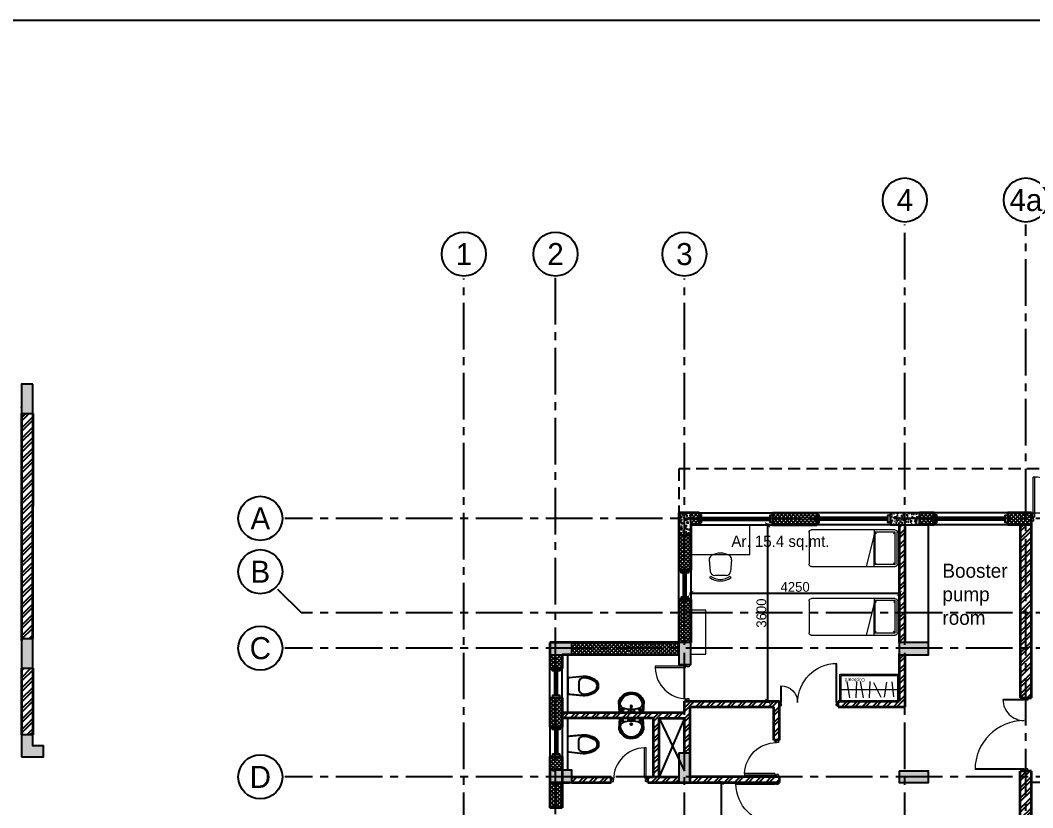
# Model space of a CAD drawing. Header units: millimetres. Extents: x -276609 to 1081398, y -453808 to 472098.
# Drawn here: x 97562 to 118227, y 243140 to 259224 of the extents above; entities that cross this region are included whole.
import ezdxf
from ezdxf.enums import TextEntityAlignment as Align

# ---------------------------------------------------------------- set-up
doc = ezdxf.new("R2010")
doc.units = ezdxf.units.MM
doc.header["$MEASUREMENT"] = 0
doc.linetypes.add('CENTER2', pattern=[28.575, 19.05, -3.175, 3.175, -3.175])
doc.linetypes.add('DASHED2', pattern=[0.375, 0.25, -0.125])
doc.layers.add('A-Anno-Grid Lines', color=7, linetype='Continuous', true_color=0xbbc3bd)
for name, color, linetype, lineweight in [('A-Detail Lines', 241, 'Continuous', 25), ('A-DETL-LLIN', 3, 'Continuous', 9), ('A-Door', 4, 'Continuous', 9), ('A-Wall Sec', 1, 'Continuous', 20), ('S-Concrete', 40, 'Continuous', 25)]:
    doc.layers.add(name, color=color, linetype=linetype, lineweight=lineweight)
for name, color, linetype in [('A-Elevation', 4, 'Continuous'), ('A-Sanitory', 181, 'Continuous'), ('A-Wall Patt', 8, 'Continuous'), ('A-Window', 4, 'Continuous'), ('Anno_Frames', 7, 'Continuous'), ('Anno_Labels', 7, 'Continuous'), ('AREA', 7, 'Continuous'), ('Dimension', 7, 'Continuous'), ('S-Conc Patt', 9, 'Continuous')]:
    doc.layers.add(name, color=color, linetype=linetype)
doc.layers.add('I-Furniture', color=7, linetype='Continuous', lineweight=20, true_color=0xb35900)
doc.layers.add('text2', color=7, linetype='Continuous', lineweight=9, true_color=0xadadad)
doc.styles.get("Standard").update_dxf_attribs({"font": ''})
doc.styles.get('Standard').set_extended_font_data('Gill Sans MT')
doc.dimstyles.new('IIITD_WD_M @ 100', dxfattribs={"dimscale": 100, "dimtxt": 1, "dimasz": 1, "dimexe": 0.5, "dimexo": 0.25, "dimgap": 0.3, "dimtad": 1, "dimdec": 0, "dimrnd": 1, "dimzin": 0, "dimdsep": 46, "dimtxsty": 'Standard', "dimblk": 'ARCHTICK', "dimcen": 0.2, "dimdle": 0.3, "dimclrd": 256, "dimclre": 256, "dimclrt": 256, "dimadec": 0, "dimazin": 0, "dimtfac": 1, "dimtdec": 0, "dimtofl": 0, "dimtmove": 0, "dimatfit": 0, "dimfxl": 0.5, "dimfxlon": 1, "dimtolj": 1, "dimtzin": 0, "dimlwd": -1, "dimlwe": -1, "dimarcsym": 0})
pattern_1 = [(45, (-365189.19, 77736.39), (-106.066017, 106.066017), []), (45, (-365118.48, 77736.39), (-106.066017, 106.066017), [])]
pattern_2 = [(50, (-1171887.5, 1291771.16), (143.4520365, -12.550427), [15, -165]), (355, (-1171887.5, 1291771.16), (-27.750267, 150.438427), [12, -132]), (100.4514, (-1171875.54, 1291770.12), (115.701876, 137.887908), [12.748038, -140.228422]), (46.1842, (-1171887.5, 1291811.16), (213.44821, -33.103803), [22.5, -247.5]), (96.6356, (-1171869.7, 1291808.4), (186.93254, 194.823574), [19.122058, -210.3426]), (351.1842, (-1171887.5, 1291811.16), (186.93239, 194.82372), [18, -198]), (21, (-1171867.5, 1291801.16), (119.3814104, -80.523778), [15, -165]), (326, (-1171867.5, 1291801.16), (48.663066, 145.030009), [12, -132]), (71.4514, (-1171857.55, 1291794.45), (168.044526, 64.506099), [12.748038, -140.228422]), (37.5, (-1171887.5, 1291771.163), (2.431971, 66.5787708), [0, -130.4, 0, -134, 0, -132.5]), (7.5, (-1171887.5, 1291771.16), (52.6139075, 78.8823424), [0, -76.4, 0, -127.4, 0, -50.5]), (327.5, (-1171932.1, 1291771.16), (106.7644872, -4.5109743), [0, -50, 0, -156, 0, -207]), (317.5, (-1171952.1, 1291771.16), (116.637234, 20.0209965), [0, -65, 0, -103.6, 0, -147])]

# ---------------------------------------------------------------- blocks, each defined once
blk = doc.blocks.new('wc-wh')
at = {"color": 0, "linetype": 'ByBlock'}
for points in [[(315, 195), (22, 165, 0.384412), (0, 140), (0, -140, 0.383904), (22, -165, 0.001434), (314, -195, 0.140641), (560, -125, 0.259738), (630, 0, 0.259738), (560, 125, 0.139471)], [(225, 65), (225, -65, 0.422961), (328, -165, 0.13189), (544, -100, 0.259738), (600, 0, 0.259738), (544, 100, 0.13189), (328, 165, 0.422961)]]:
    blk.add_lwpolyline(points, format="xyb", close=True, dxfattribs=at)
blk.add_arc((316, -170), 25, 264.2811, 270.16, dxfattribs=at)
blk = doc.blocks.new('basin9')
for points in [[(-3, -412, 0.340881), (255, -229, 0.074195), (255, -226), (242, 0), (-242, 0), (-255, -223, 0.082611), (-253, -232, 0.330812), (-3, -412)], [(0, -382, 0.391482), (225, -169, 0.252869), (166, -89, 0.087242), (0, -63, 0.079484), (-166, -89, 0.2542), (-224, -169, 0.39026), (0, -382)], [(-218, -50, -0.907437), (-215, -46), (-191, -65, -0.907437), (-194, -69)], [(-208, -42, -0.907437), (-205, -38), (-181, -57, -0.907437), (-185, -61)], [(-199, -34, -0.907437), (-196, -30), (-172, -49, -0.907437), (-175, -53)], [(199, -34, 0.907437), (196, -30), (172, -49, 0.907437), (175, -53)], [(208, -42, 0.907437), (205, -38), (181, -57, 0.907437), (185, -61)], [(218, -50, 0.907437), (215, -46), (191, -65, 0.907437), (194, -69)]]:
    blk.add_lwpolyline(points, format="xyb", close=True)
for points in [[(-151, -84), (-157, -75, -0.183787), (-158, -68, 0.126662), (-159, -62), (-167, -36, 0.35453), (-179, -25), (-222, -25, 0.414214), (-232, -35), (-243, -231, 0.329849), (-2, -402, 0.338736), (245, -227, 0.075632), (245, -224), (232, -35, 0.414214), (222, -25), (179, -25, 0.35453), (167, -36), (159, -62, 0.126662), (158, -68, -0.183787), (157, -75), (151, -84)], [(-157, -86), (-159, -84, 0.220542), (-166, -79), (-222, -71, -0.361119), (-234, -60)], [(157, -86), (159, -84, -0.220542), (166, -79), (222, -71, 0.358803), (234, -59, 0.358803)]]:
    blk.add_lwpolyline(points, format="xyb")
for centre, radius in [((-60, -40), 10.1), ((0, -122), 19.6), ((0, -122), 15.3), ((0, -31), 10.1), ((58, -38), 10.1)]:
    blk.add_circle(centre, radius)
blk = doc.blocks.new('ABL_Door_S - 750 x 2100-5-3 Second Floor Lvl')
at = {"layer": 'A-Door', "color": 5, "lineweight": 18}
for p, q in [((-375, 38), (-325, 38)), ((-375, -38), (-375, 38)), ((-325, 38), (-325, -3)), ((325, 38), (325, -3)), ((375, 38), (325, 38)), ((375, -38), (375, 38)), ((-375, -38), (-340, -38)), ((-340, -3), (-325, -3)), ((-340, -38), (-340, -3)), ((-340, -38), (-340, -652)), ((-305, -38), (-340, -38)), ((-305, -38), (-305, -652)), ((340, -3), (325, -3)), ((340, -38), (340, -3)), ((375, -38), (340, -38))]:
    blk.add_line(p, q, dxfattribs=at)
blk.add_lwpolyline([(-340, -652), (-305, -652)], dxfattribs=at)
at = {"layer": 'A-Door', "lineweight": 18}
blk.add_arc((-325, -3), 650, 271.7632, 0, dxfattribs=at)
blk = doc.blocks.new('Big Door Garbage')
at = {"layer": 'A-Door', "color": 5, "lineweight": 18}
for p, q in [((-12550, 128778), (-12500, 128778)), ((-12550, 128703), (-12550, 128778)), ((-12500, 128778), (-12500, 128738)), ((-11100, 128778), (-11100, 128738)), ((-11050, 128778), (-11100, 128778)), ((-11050, 128703), (-11050, 128778)), ((-12550, 128703), (-12515, 128703)), ((-12515, 128738), (-12500, 128738)), ((-12515, 128703), (-12515, 128738)), ((-12515, 128703), (-12515, 128273)), ((-12499, 128703), (-12515, 128703)), ((-12499, 128703), (-12499, 128273)), ((-11101, 128703), (-11101, 127703)), ((-11101, 128703), (-11085, 128703)), ((-11085, 128738), (-11100, 128738)), ((-11085, 128703), (-11085, 128738)), ((-11050, 128703), (-11085, 128703)), ((-11085, 128703), (-11085, 127703))]:
    blk.add_line(p, q, dxfattribs=at)
at = {"layer": 'A-Door', "lineweight": 18}
for centre, radius, start, end in [((-12515, 128703), 430, 270, 0), ((-11085, 128703), 1000, 180, 270)]:
    blk.add_arc(centre, radius, start, end, dxfattribs=at)
blk = doc.blocks.new('din d7')
at = {"layer": 'A-Door', "color": 5, "lineweight": 18}
for p, q in [((486934, 174520), (486934, 175332)), ((486969, 174518), (486969, 175332)), ((488629, 174518), (488629, 175332)), ((488664, 174518), (488664, 175332)), ((486899, 174518), (486934, 174518)), ((486899, 174518), (486899, 174443)), ((486899, 174443), (486949, 174443)), ((486934, 174518), (486934, 174483)), ((486969, 174518), (486934, 174518)), ((486934, 174483), (486949, 174483)), ((486949, 174443), (486949, 174483)), ((488629, 174518), (488664, 174518)), ((488664, 174483), (488649, 174483)), ((488649, 174443), (488649, 174483)), ((488699, 174443), (488649, 174443)), ((488664, 174518), (488664, 174483)), ((488699, 174518), (488664, 174518)), ((488699, 174518), (488699, 174443))]:
    blk.add_line(p, q, dxfattribs=at)
at = {"layer": 'A-Door', "lineweight": 18}
for centre, start, end in [((486950, 174483), 359.9841, 91.0727), ((488648, 174483), 88.9273, 180.0159)]:
    blk.add_arc(centre, 849, start, end, dxfattribs=at)
blk = doc.blocks.new('din w1')
at = {"layer": 'A-Window', "color": 2, "lineweight": 60}
blk.add_line((476279, 163779), (476779, 163779), dxfattribs=at)
at = {"layer": 'A-Window'}
for points in [[(476229, 163904), (476829, 163904)], [(476229, 163704), (476279, 163704), (476279, 163854), (476229, 163854)], [(476829, 163704), (476779, 163704), (476779, 163854), (476829, 163854)], [(476229, 163654), (476829, 163654)]]:
    blk.add_lwpolyline(points, dxfattribs=at)
blk = doc.blocks.new('din w3')
at = {"layer": 'A-Window', "color": 2, "lineweight": 60}
blk.add_line((477594, 164984), (477594, 166384), dxfattribs=at)
at = {"layer": 'A-Window'}
for points in [[(477469, 164934), (477469, 166434)], [(477669, 166434), (477669, 166384), (477519, 166384), (477519, 166434)], [(477719, 164934), (477719, 166434)], [(477669, 164934), (477669, 164984), (477519, 164984), (477519, 164934)]]:
    blk.add_lwpolyline(points, dxfattribs=at)
blk = doc.blocks.new('din v1')
at = {"layer": 'A-Window', "color": 2, "lineweight": 60}
blk.add_line((474051, 158052), (474051, 157552), dxfattribs=at)
at = {"layer": 'A-Window'}
for points in [[(473926, 158102), (473926, 157502)], [(473976, 158102), (473976, 158052), (474126, 158052), (474126, 158102)], [(474176, 158102), (474176, 157502)], [(473976, 157502), (473976, 157552), (474126, 157552), (474126, 157502)]]:
    blk.add_lwpolyline(points, dxfattribs=at)
blk = doc.blocks.new('A$C30AF02BA')
at = {"layer": 'I-Furniture', "color": 9, "ltscale": 0.1, "true_color": 0xbababa}
for p, q in [((-380, 1063), (-77, 1095)), ((-224, 28), (-224, 1178)), ((-73, 913), (-374, 958)), ((-369, 684), (-70, 837)), ((-55, 482), (-393, 423)), ((-390, 615), (-60, 601)), ((-55, 207), (-393, 147)), ((-390, 340), (-60, 326))]:
    blk.add_line(p, q, dxfattribs=at)
at = {"layer": 'I-Furniture', "ltscale": 0.1}
blk.add_lwpolyline([(-537, 3), (-537, 1203), (13, 1203), (13, 3)], close=True, dxfattribs=at)
blk.add_lwpolyline([(13, 28), (-512, 28), (-512, 1178), (13, 1178)], dxfattribs=at)
blk = doc.blocks.new('A$C0E3E786B')
at = {"layer": 'I-Furniture', "ltscale": 0.1}
for p, q in [((-1955, 216), (-1955, 866)), ((-1915, 872), (-1881, 837)), ((-1915, 872), (-1495, 872)), ((-1915, 211), (-1915, 872)), ((-1905, 916), (-205, 916)), ((-1495, 872), (-1521, 837)), ((-1495, 872), (-1495, 211)), ((-1481, 916), (-1481, 816)), ((-155, 866), (-155, 216)), ((-1481, 166), (-1481, 816)), ((-1481, 816), (-1320, 166)), ((-1915, 211), (-1881, 246)), ((-1915, 211), (-1495, 211)), ((-1495, 211), (-1521, 246)), ((-1915, 166), (-1915, 167)), ((-205, 166), (-1915, 166))]:
    blk.add_line(p, q, dxfattribs=at)
for centre, start, end in [((-1905, 866), 90, 180), ((-205, 866), 0, 90), ((-1905, 216), 180, 270), ((-205, 216), 270, 0)]:
    blk.add_arc(centre, 50, start, end, dxfattribs=at)
blk = doc.blocks.new('chair1')
at = {"layer": 'I-Furniture'}
for p, q in [((-320, 228), (-84, 207)), ((16, 201), (42, 219)), ((1, 115), (1, -115)), ((16, -201), (42, -219)), ((-320, -228), (-84, -207))]:
    blk.add_line(p, q, dxfattribs=at)
for centre, radius, start, end in [((-328, 135), 92.9, 85.0303, 148.407), ((-92, 115), 92.9, 0, 85.0303), ((-278, 0), 387, 325.6197, 34.3803), ((-108, 0), 351, 148.407, 211.593), ((-278, 0), 356, 325.6197, 34.3803), ((-328, -135), 92.9, 211.593, 274.9697), ((-92, -115), 92.9, 274.9697, 0)]:
    blk.add_arc(centre, radius, start, end, dxfattribs=at)
blk = doc.blocks.new('_ArchTick')
at = {"color": 0, "linetype": 'ByBlock', "const_width": 0.15}
blk.add_lwpolyline([(-0.5, -0.5), (0.5, 0.5)], dxfattribs=at)
blk = doc.blocks.new('*D643')
at = {"layer": 'A-Detail Lines', "transparency": 16777216}
for p, q in [((111817, 243655), (111917, 243655)), ((111867, 243685), (111867, 239355)), ((111817, 239385), (111917, 239385))]:
    blk.add_line(p, q, dxfattribs=at)
at = {"layer": 'A-Detail Lines', "transparency": 16777216, "xscale": 100, "yscale": 100, "zscale": 100}
for p, rotation in [((111867, 243655), 90), ((111867, 239385), 270)]:
    blk.add_blockref('_ArchTick', p, dxfattribs=dict(at, rotation=rotation))
at = {"layer": 'A-Detail Lines', "transparency": 16777216, "insert": (111737, 241520), "char_height": 200, "attachment_point": 5, "rotation": 90}
blk.add_mtext('\\A1;4270', dxfattribs=at)
blk = doc.blocks.new('*D645')
at = {"layer": 'A-Detail Lines', "transparency": 16777216}
for p, q in [((111252, 247570), (111252, 247470)), ((115502, 247570), (115502, 247470)), ((111222, 247520), (115532, 247520))]:
    blk.add_line(p, q, dxfattribs=at)
at = {"layer": 'A-Detail Lines', "transparency": 16777216, "xscale": 100, "yscale": 100, "zscale": 100, "rotation": 180}
blk.add_blockref('_ArchTick', (111252, 247520), dxfattribs=at)
at = {"layer": 'A-Detail Lines', "transparency": 16777216, "xscale": 100, "yscale": 100, "zscale": 100}
blk.add_blockref('_ArchTick', (115502, 247520), dxfattribs=at)
at = {"layer": 'A-Detail Lines', "transparency": 16777216, "insert": (113377, 247650), "char_height": 200, "attachment_point": 5}
blk.add_mtext('\\A1;4250', dxfattribs=at)
blk = doc.blocks.new('*D646')
at = {"layer": 'A-Detail Lines', "transparency": 16777216}
for p, q in [((112869, 248916), (112769, 248916)), ((112819, 245285), (112819, 248946)), ((112869, 245315), (112769, 245315))]:
    blk.add_line(p, q, dxfattribs=at)
at = {"layer": 'A-Detail Lines', "transparency": 16777216, "xscale": 100, "yscale": 100, "zscale": 100}
for p, rotation in [((112819, 248916), 90), ((112819, 245315), 270)]:
    blk.add_blockref('_ArchTick', p, dxfattribs=dict(at, rotation=rotation))
at = {"layer": 'A-Detail Lines', "transparency": 16777216, "insert": (112689, 247116), "char_height": 200, "attachment_point": 5, "rotation": 90}
blk.add_mtext('\\A1;3600', dxfattribs=at)
blk = doc.blocks.new('Grid Head')
blk.add_circle((0, 0), 3)
at = {"layer": 'Anno_Labels'}
blk.add_attdef('GRID_NAME', text='', height=3, dxfattribs=at).set_placement((0, 0), align=Align.MIDDLE_CENTER)

msp = doc.modelspace()

# ---------------------------------------------------------------- hatches: boundary and pattern name
at = {"layer": 'A-Wall Patt'}
h = msp.add_hatch(dxfattribs=at)
h.set_pattern_fill('ANSI32', color=256, scale=400, style=0)
h.set_pattern_definition([(45, (-143171.47, 443521), (-106.06602, 106.06602), []), (45, (-143100.76, 443521), (-106.06602, 106.06602), [])])
h.paths.add_polyline_path([(97587.3, 251193.1), (97587.3, 251400.6), (97587.2, 251400.6), (97587.2, 246588.2), (97817.2, 246588.2), (97817.3, 251195.5)])
h = msp.add_hatch(dxfattribs=at)
h.set_pattern_fill('ANSI37', color=256, scale=450, style=0)
h.set_pattern_definition([(45, (-365189.19, 77736.39), (-39.7747564, 39.7747564), []), (135, (-365189.19, 77736.39), (-39.7747564, -39.7747564), [])])
h.paths.add_polyline_path([(111002, 246515.5), (110661.5, 246515.5), (110681.1, 246265.5), (111002, 246265.5)])
h.paths.add_polyline_path([(111417.2, 249165.7), (111252, 249165.7), (111252, 248915.7), (111417.2, 248915.7)])
h.paths.add_polyline_path([(113817, 249165.7), (112917.2, 249165.7), (112917.2, 248915.7), (113817, 248915.7)])
h.paths.add_polyline_path([(118202, 249165.7), (117716.9, 249165.7), (117716.9, 248915.7), (118202, 248915.7)])
h.paths.add_polyline_path([(111252, 247390.6), (111002, 247390.6), (111002, 246515.5), (111252, 246515.5)])
h.paths.add_polyline_path([(115917, 248935.7), (115917, 248915.7), (115959.2, 248915.7), (116216.9, 248915.7), (116216.9, 249165.7), (115917, 249165.7)])
h.paths.add_polyline_path([(111232, 248715.7), (111002, 248715.7), (111002, 247990.6), (111252, 247990.6), (111252, 248865.7), (111232, 248865.7)])
h.paths.add_polyline_path([(110681.1, 246265.5), (110661.5, 246515.1), (110097.4, 246515.1), (110098.3, 246515.5), (109983.3, 246515.5), (109983.3, 246265.5)])
h = msp.add_hatch(dxfattribs=at)
h.set_pattern_fill('ANSI32', color=256, scale=400, style=0)
h.set_pattern_definition(pattern_1)
h.paths.add_polyline_path([(115617, 248915.7), (115502, 248915.7), (115502, 246515.5), (115617, 246515.5)])
h.paths.add_polyline_path([(115617, 246265.5), (115502, 246265.5), (115502, 245315.5), (114567, 245315.5), (114567, 245200.5), (115617, 245200.5)])
h.paths.add_polyline_path([(114567, 245315.5), (114257, 245315.5), (114257, 245200.5), (114567, 245200.5)])
h = msp.add_hatch(dxfattribs=at)
h.set_pattern_fill('ANSI32', color=256, scale=400, style=0)
h.set_pattern_definition(pattern_1)
h.paths.add_polyline_path([(117972, 248915.7), (117972, 245385.5), (118202, 245385.5), (118202, 248915.7)])
h = msp.add_hatch(dxfattribs=at)
h.set_pattern_fill('ANSI37', color=256, scale=450, angle=360, style=0)
h.set_pattern_definition([(45, (-368696.8, 74681.237), (-39.7747564, 39.7747564), []), (135, (-368696.8, 74681.237), (-39.7747564, -39.7747564), [])])
h.paths.add_polyline_path([(108822, 246515.5), (108822, 246400.5), (109983.3, 246400.5), (109983.3, 246515.5)])
h.paths.add_polyline_path([(108822, 246400.5), (108822, 246285.5), (108672, 246285.5), (108672, 246265.5), (109983.3, 246265.5), (109983.3, 246400.5)])
h.paths.add_polyline_path([(108487, 245985.5), (108622, 245985.5), (108622, 246265.1), (108487, 246265.1)])
h.paths.add_polyline_path([(108372, 245985.5), (108487, 245985.5), (108487, 246265.1), (108372, 246265.1)])
h.paths.add_polyline_path([(108487, 244785.5), (108622, 244785.5), (108622, 245385.5), (108487, 245385.5)])
h.paths.add_polyline_path([(108622, 244185.5), (108487, 244185.5), (108487, 243905.1), (108622, 243905.1)])
h.paths.add_polyline_path([(108372, 244785.5), (108487, 244785.5), (108487, 245385.5), (108372, 245385.5)])
h.paths.add_polyline_path([(108487, 244185.5), (108372, 244185.5), (108372, 243885.5), (108487, 243885.5)])
h = msp.add_hatch(dxfattribs=at)
h.set_pattern_fill('ANSI32', color=256, scale=400, style=0)
h.set_pattern_definition([(45, (-829915.3, 760789.2), (-106.066017, 106.066017), []), (45, (-829844.59, 760789.2), (-106.066017, 106.066017), [])])
h.paths.add_polyline_path([(97817.2, 245988.2), (97587.2, 245988.2), (97587.2, 244628.1), (97817.2, 244628.1)])
h = msp.add_hatch(dxfattribs=at)
h.set_pattern_fill('ANSI32', color=256, scale=400, style=0)
h.set_pattern_definition(pattern_1)
h.paths.add_polyline_path([(110602, 243770.5), (110602, 244970.5), (111117, 244970.5), (111117, 244255.5), (111232, 244255.5), (111232, 245200.5), (112167.2, 245200.5), (112167.2, 245315.5), (111232, 245315.5), (111117, 245315.5), (111117, 245085.5), (108622, 245085.5), (108622, 244970.5), (110487, 244970.5), (110487, 243770.5), (110372, 243770.5), (110372, 243655.5), (111002, 243655.5), (111002, 243770.5)])
h.paths.add_polyline_path([(112167.2, 245315.5), (112167.2, 245200.5), (112942, 245200.5), (112942, 244520.5), (113057, 244520.5), (113057, 245315.5)])
h = msp.add_hatch(dxfattribs=at)
h.set_pattern_fill('ANSI32', color=256, scale=400, style=0)
h.set_pattern_definition(pattern_1)
h.paths.add_polyline_path([(116966.9, 242455.5), (116617, 242455.5), (116617, 242340.5), (116966.9, 242340.5)])
h.paths.add_polyline_path([(118202, 243885.5), (117972, 243885.5), (117972, 242455.5), (116966.9, 242455.5), (116966.9, 242340.5), (117972, 242340.5), (117972, 241089.5), (118202, 241089.5)])
h = msp.add_hatch(dxfattribs=at)
h.set_pattern_fill('ANSI37', color=256, scale=450, angle=360, style=0)
h.set_pattern_definition([(45, (-365189.19, 77736.39), (-39.7747564, 39.7747564), []), (135, (-365189.19, 77736.39), (-39.7747564, -39.7747564), [])])
h.paths.add_polyline_path([(108622, 243655.5), (108487, 243655.5), (108487, 243140.5), (108622, 243140.5)])
h.paths.add_polyline_path([(108487, 243655.5), (108372, 243655.5), (108372, 243140.5), (108487, 243140.5)])
h = msp.add_hatch(dxfattribs=at)
h.set_pattern_fill('ANSI32', color=256, scale=400, style=0)
h.set_pattern_definition(pattern_1)
h.paths.add_polyline_path([(109022, 243770.5), (108822, 243770.5), (108822, 243655.5), (109022, 243655.5)])
h.paths.add_polyline_path([(109622, 243770.5), (109022, 243770.5), (109022, 243655.5), (109622, 243655.5)])
h = msp.add_hatch(dxfattribs=at)
h.set_pattern_fill('ANSI32', color=256, scale=400, style=0)
h.set_pattern_definition(pattern_1)
h.paths.add_polyline_path([(113057, 243655.5), (113057, 243770.5), (112167.2, 243770.5), (112167.2, 243655.5)])
h.paths.add_polyline_path([(112167.2, 243655.5), (112167.2, 243770.5), (111232, 243770.5), (111232, 243655.5)])
at = {"layer": 'S-Conc Patt'}
for color, points in [(256, [(97587.3, 251193.1), (97817.3, 251193.1), (97817.3, 251793.1), (97587.3, 251793.1)]), (256, [(97587.2, 245988.2), (97817.2, 245988.2), (97817.2, 246588.2), (97587.2, 246588.2)]), (8, [(108372, 246515.5), (108372, 246265.5), (108822, 246265.5), (108822, 246515.5)]), (8, [(111252, 246515.5), (111002, 246515.5), (111002, 246065.5), (111252, 246065.5)]), (8, [(115502, 246515.5), (115502, 246265.5), (116102, 246265.5), (116102, 246515.5)]), (256, [(97587.2, 244178.1), (98037.2, 244178.1), (98037.2, 244408.1), (97817.2, 244408.1), (97817.2, 244628.1), (97587.2, 244628.1)]), (8, [(111232, 244255.5), (111002, 244255.5), (111002, 243655.5), (111232, 243655.5)]), (8, [(108372, 243905.5), (108372, 243655.5), (108822, 243655.5), (108822, 243905.5)]), (8, [(115502, 243885.5), (115502, 243655.5), (116102, 243655.5), (116102, 243885.5)])]:
    msp.add_hatch(color=color, dxfattribs=at).paths.add_polyline_path(points)
h = msp.add_hatch(dxfattribs=at)
h.set_pattern_fill('AR-CONC', color=8, scale=20, style=0)
h.set_pattern_definition(pattern_2)
h.paths.add_polyline_path([(111002, 248715.7), (111252, 248715.7), (111252, 249165.7), (111002, 249165.7)])
h = msp.add_hatch(dxfattribs=at)
h.set_pattern_fill('AR-CONC', color=8, scale=20, style=0)
h.set_pattern_definition(pattern_2)
h.paths.add_polyline_path([(115317, 249165.7), (115317, 248915.7), (115917, 248915.7), (115917, 249165.7)])

# ---------------------------------------------------------------- linework, layer by layer
at = {"layer": 'A-Anno-Grid Lines', "linetype": 'CENTER2', "ltscale": 50}
for p, q in [((115617, 208207.5), (115617, 255052)), ((118087, 227676.9), (118087, 255052)), ((108487, 207289.9), (108487, 253998.6)), ((106617, 208207.5), (106617, 253948.3)), ((111117, 208207.5), (111117, 253948.3)), ((147817.4, 249050.7), (102962, 249050.7)), ((102815.5, 247608), (103302.8, 247120.7)), ((147817.4, 247120.7), (103302.8, 247120.7)), ((147817.4, 246400.5), (102962, 246400.5)), ((147817.4, 243770.5), (102962, 243770.5))]:
    msp.add_line(p, q, dxfattribs=at)
at = {"layer": 'A-Detail Lines', "linetype": 'DASHED2', "ltscale": 1000}
for p, q in [((142732, 250065.5), (111002, 250065.5)), ((111002, 250065.5), (111002, 249165.7))]:
    msp.add_line(p, q, dxfattribs=at)
at = {"layer": 'A-Detail Lines', "linetype": 'Continuous', "ltscale": 500}
for p, q in [((110602, 244970.5), (111117, 243885.5)), ((111117, 244970.5), (110602, 243770.5))]:
    msp.add_line(p, q, dxfattribs=at)
at = {"layer": 'A-Detail Lines'}
msp.add_line((120002, 243655.5), (118202, 243655.5), dxfattribs=at)
at = {"layer": 'A-DETL-LLIN'}
msp.add_line((118202, 249165.7), (120002, 249165.7), dxfattribs=at)
at = {"layer": 'A-Elevation'}
for p, q in [((116102, 246515.5), (116102, 248915.7)), ((108737, 245085.5), (108737, 246265.5)), ((108737, 243905.5), (108737, 244970.5))]:
    msp.add_line(p, q, dxfattribs=at)
at = {"layer": 'A-Wall Sec', "lineweight": 35}
for p, q in [((97587.3, 251193.1, 0), (97587.2, 246558.1)), ((97817.2, 251193.1), (97817.2, 249293.1)), ((97817.2, 246588.1), (97817.2, 249293.1)), ((111417.2, 249165.7), (111002, 249165.7)), ((111002, 249165.7), (111002, 247990.6)), ((111417.2, 249165.7), (111417.2, 248915.7)), ((112917, 249165.7), (113817, 249165.7)), ((112917, 249165.7), (112917, 248915.7)), ((113817, 249165.7), (113817, 248915.7)), ((116217, 249165.7), (115917, 249165.7)), ((116217, 249165.7), (116217, 248915.7)), ((118202, 249165.7), (117716.9, 249165.7)), ((117716.9, 249165.7), (117716.9, 248915.7)), ((118202, 245385.5), (118202, 249165.7)), ((111417.2, 248915.7), (111252, 248915.7)), ((111252, 248915.7), (111252, 247990.6)), ((112917, 248915.7), (113817, 248915.7)), ((115502, 248915.7), (115502, 246515.5)), ((115617, 248915.7), (115617, 246515.5)), ((116217, 248915.7), (115917, 248915.7)), ((118202, 248915.7), (117716.9, 248915.7)), ((117972, 248915.7), (117972, 247435.7)), ((111002, 247990.6), (111252, 247990.6)), ((111002, 247390.6), (111002, 246515.5)), ((111252, 247390.6), (111002, 247390.6)), ((111252, 247390.6), (111252, 246515.5)), ((117972, 247435.7), (117972, 245385.5)), ((108372, 246515.5), (108372, 245985.5)), ((109983.3, 246515.5), (108372, 246515.5)), ((111002, 246515.5), (109983.3, 246515.5)), ((108622, 246265.5), (108622, 245985.5)), ((109983.3, 246265.5), (108622, 246265.5)), ((111002, 246265.5), (109983.3, 246265.5)), ((115502, 246285.5), (115502, 245315.5)), ((115617, 246285.5), (115617, 245200.5)), ((108372, 245985.5), (108622, 245985.5)), ((108372, 245385.5), (108372, 244785.5)), ((108372, 245385.5), (108622, 245385.5)), ((108622, 245385.5), (108622, 244785.5)), ((111117, 245085.5), (111117, 245315.5)), ((111117, 245315.5), (111232, 245315.5)), ((111232, 245315.5), (113057, 245315.5)), ((113057, 244520.5), (113057, 245315.5)), ((114257, 245315.5), (115502, 245315.5)), ((114257, 245200.5), (114257, 245315.5)), ((117972, 245385.5), (118202, 245385.5)), ((108620.2, 245085.5), (111117, 245085.5)), ((111232, 243655.5), (111232, 245200.5)), ((111232, 245200.5), (112942, 245200.5)), ((112942, 244520.5), (112942, 245200.5)), ((114257, 245200.5), (115617, 245200.5)), ((110487, 244970.5), (108620.2, 244970.5)), ((110487, 243770.5), (110487, 244970.5)), ((110602, 244970.5), (111119.6, 244970.5)), ((110602, 243770.5), (110602, 244970.5)), ((111117, 244255.5), (111117, 244970.5)), ((108372, 244785.5), (108622, 244785.5)), ((113057, 244520.5), (112942, 244520.5)), ((108372, 244185.5), (108372, 243655.5)), ((108372, 244185.5), (108622, 244185.5)), ((108622, 244185.5), (108622, 243905.5)), ((108622, 243905.5), (108622, 243140.5)), ((117972, 242455.5), (117972, 243885.5)), ((118202, 243885.5), (117972, 243885.5)), ((118202, 241089.5), (118202, 243885.5)), ((108372, 243655.5), (108372, 243140.5)), ((108372, 243655.5), (108772, 243655.5)), ((108822, 243770.5), (109622, 243770.5)), ((108822, 243655.5), (109622, 243655.5)), ((109622, 243655.5), (109622, 243770.5)), ((110372, 243655.5), (110372, 243770.5)), ((110372, 243770.5), (110487, 243770.5)), ((110372, 243655.5), (111232, 243655.5)), ((110602, 243770.5), (111002, 243770.5)), ((113057, 243770.5), (111232, 243770.5)), ((111232, 243655.5), (113057, 243655.5)), ((113057, 243655.5), (113057, 243770.5)), ((108622, 243140.5), (108372, 243140.5))]:
    msp.add_line(p, q, dxfattribs=at)
at = {"layer": 'A-Wall Sec', "lineweight": 35, "elevation": 0}
for points in [[(97587.2, 245988.2), (97587.2, 244628.1)], [(97817.2, 245988.2), (97817.2, 244628.1)]]:
    msp.add_lwpolyline(points, dxfattribs=at)
at = {"layer": 'Dimension'}
msp.add_lwpolyline([(86164.2, 199823.7), (86164.2, 259223.7), (170164.2, 259223.7), (170164.2, 199823.7)], close=True, dxfattribs=at)
at = {"layer": 'I-Furniture', "ltscale": 0.1}
for points in [[(112452, 248915.7), (111252, 248915.7), (111252, 248315.7), (112452, 248315.7)], [(111252, 246276.9), (111552, 246276.9), (111552, 247176.9), (111252, 247176.9)]]:
    msp.add_lwpolyline(points, close=True, dxfattribs=at)
at = {"layer": 'S-Concrete'}
for points in [[(97817.3, 251793.1), (97587.3, 251793.1), (97587.3, 251193.1), (97817.3, 251193.1)], [(111002, 248715.7), (111252, 248715.7), (111252, 249165.7), (111002, 249165.7)], [(115317, 249165.7), (115317, 248915.7), (115917, 248915.7), (115917, 249165.7)], [(97817.2, 246588.2), (97587.2, 246588.2), (97587.2, 245988.2), (97817.2, 245988.2)], [(108372, 246515.5), (108372, 246265.5), (108822, 246265.5), (108822, 246515.5)], [(111252, 246515.5), (111002, 246515.5), (111002, 246065.5), (111252, 246065.5)], [(115502, 246515.5), (115502, 246265.5), (116102, 246265.5), (116102, 246515.5)], [(97587.2, 244178.1), (98037.2, 244178.1), (98037.2, 244408.1), (97817.2, 244408.1), (97817.2, 244628.1), (97587.2, 244628.1)], [(111232, 244255.5), (111002, 244255.5), (111002, 243655.5), (111232, 243655.5)], [(108372, 243905.5), (108372, 243655.5), (108822, 243655.5), (108822, 243905.5)], [(115502, 243885.5), (115502, 243655.5), (116102, 243655.5), (116102, 243885.5)]]:
    msp.add_lwpolyline(points, close=True, dxfattribs=at)

# ---------------------------------------------------------------- block references
at = {"layer": 'A-Door'}
msp.add_blockref('din d7', (-368696.8, 74560.4), dxfattribs=at)
for name, p, rotation in [('ABL_Door_S - 750 x 2100-5-3 Second Floor Lvl', (111174.5, 245690.5), 270), ('Big Door Garbage', (-10653.3, 232835.5), 270), ('ABL_Door_S - 750 x 2100-5-3 Second Floor Lvl', (109997, 243713), 180)]:
    msp.add_blockref(name, p, dxfattribs=dict(at, rotation=rotation))
at = {"layer": 'A-Door', "xscale": -0.8000000000465661, "yscale": 0.8000000000465661, "zscale": 0.8}
for p, rotation in [((123097, 348250.2), 180), ((10007.2, 252495.5), 270)]:
    msp.add_blockref('Big Door Garbage', p, dxfattribs=dict(at, rotation=rotation))
at = {"layer": 'A-Door', "xscale": -1, "rotation": 270}
msp.add_blockref('ABL_Door_S - 750 x 2100-5-3 Second Floor Lvl', (112999.5, 244145.5), dxfattribs=at)
at = {"layer": 'A-Sanitory', "rotation": 3.09492946766e-05}
msp.add_blockref('wc-wh', (108737, 245628), dxfattribs=at)
at = {"layer": 'A-Sanitory', "xscale": -1}
for name, p, rotation in [('basin9', (110033.5, 245085.5), 180), ('wc-wh', (108737, 244437.9), 179.9999690507054)]:
    msp.add_blockref(name, p, dxfattribs=dict(at, rotation=rotation))
at = {"layer": 'A-Sanitory'}
msp.add_blockref('basin9', (110033.5, 244970.5), dxfattribs=at)
at = {"layer": 'A-Window'}
for name, p, rotation in [('din w3', (-53517.1, 726634.5), 270), ('din w1', (274906.2, -228838.2), 90), ('din v1', (582548, 403487.2), 180)]:
    msp.add_blockref(name, p, dxfattribs=dict(at, rotation=rotation))
at = {"layer": 'A-Window', "xscale": -1, "rotation": 90}
for p in [(280251.2, 726634.5), (282651.1, 726634.5)]:
    msp.add_blockref('din w3', p, dxfattribs=at)
at = {"layer": 'A-Window', "xscale": -1}
msp.add_blockref('din v1', (582548, 86683.7), dxfattribs=at)
at = {"layer": 'Anno_Frames'}
ref = msp.add_blockref('Grid Head', (115617, 255552), dxfattribs=dict(at, xscale=150, yscale=150, zscale=150))
ref.add_attrib('GRID_NAME', '4', dxfattribs={"layer": '0', "height": 450}).set_placement((115617, 255552), align=Align.MIDDLE_CENTER)
ref = msp.add_blockref('Grid Head', (118087, 255552), dxfattribs=dict(at, xscale=150, yscale=150, zscale=150))
ref.add_attrib('GRID_NAME', '4a', dxfattribs={"layer": '0', "height": 450}).set_placement((118087, 255552), align=Align.MIDDLE_CENTER)
ref = msp.add_blockref('Grid Head', (106617, 254448.3), dxfattribs=dict(at, xscale=150, yscale=150, zscale=150))
ref.add_attrib('GRID_NAME', '1', dxfattribs={"layer": '0', "height": 450}).set_placement((106617, 254448.3), align=Align.MIDDLE_CENTER)
ref = msp.add_blockref('Grid Head', (108487, 254448.3), dxfattribs=dict(at, xscale=150, yscale=150, zscale=150))
ref.add_attrib('GRID_NAME', '2', dxfattribs={"layer": '0', "height": 450}).set_placement((108487, 254448.3), align=Align.MIDDLE_CENTER)
ref = msp.add_blockref('Grid Head', (111117, 254448.3), dxfattribs=dict(at, xscale=150, yscale=150, zscale=150))
ref.add_attrib('GRID_NAME', '3', dxfattribs={"layer": '0', "height": 450}).set_placement((111117, 254448.3), align=Align.MIDDLE_CENTER)
ref = msp.add_blockref('Grid Head', (102462, 249050.7), dxfattribs=dict(at, xscale=150, yscale=150, zscale=150))
ref.add_attrib('GRID_NAME', 'A', dxfattribs={"layer": '0', "height": 450}).set_placement((102462, 249050.7), align=Align.MIDDLE_CENTER)
ref = msp.add_blockref('Grid Head', (102462, 247961.5), dxfattribs=dict(at, xscale=150, yscale=150, zscale=150))
ref.add_attrib('GRID_NAME', 'B', dxfattribs={"layer": '0', "height": 450}).set_placement((102462, 247961.5), align=Align.MIDDLE_CENTER)
ref = msp.add_blockref('Grid Head', (102462, 246400.5), dxfattribs=dict(at, xscale=150, yscale=150, zscale=150))
ref.add_attrib('GRID_NAME', 'C', dxfattribs={"layer": '0', "height": 450}).set_placement((102462, 246400.5), align=Align.MIDDLE_CENTER)
ref = msp.add_blockref('Grid Head', (102462, 243770.5), dxfattribs=dict(at, xscale=150, yscale=150, zscale=150))
ref.add_attrib('GRID_NAME', 'D', dxfattribs={"layer": '0', "height": 450}).set_placement((102462, 243770.5), align=Align.MIDDLE_CENTER)
at = {"layer": 'I-Furniture', "xscale": -1}
for p in [(113507.1, 247898.4), (113507.1, 246498.2)]:
    msp.add_blockref('A$C0E3E786B', p, dxfattribs=at)
at = {"layer": 'I-Furniture', "ltscale": 0.1, "rotation": 270}
msp.add_blockref('chair1', (111852, 247882.7), dxfattribs=at)
at = {"layer": 'I-Furniture', "rotation": 270}
msp.add_blockref('A$C30AF02BA', (114289.9, 245328.9), dxfattribs=at)

# ---------------------------------------------------------------- texts
at = {"layer": 'AREA', "attachment_point": 1}
for s, insert, char_height, width in [('{\\fCentury Gothic|b0|i0|c0|p34;Ar. 15.4 sq.mt.}', (112075.9, 248697.8), 230.4, 4963.118), ('{\\fCentury Gothic|b0|i0|c0|p34;Booster pump room}', (116384.1, 248125.2), 288, 1940.143)]:
    msp.add_mtext(s, dxfattribs=dict(at, insert=insert, char_height=char_height, width=width))
at = {"layer": 'text2'}
msp.add_text('Cupboard', height=68.6, rotation=180, dxfattribs=at).set_placement((114803.1, 245783.7))

# ---------------------------------------------------------------- dimensions: what is measured, and where the dimension line sits
at = {"layer": 'A-Detail Lines'}
dim = msp.add_linear_dim(base=(115502, 247520.3), p1=(111252, 248915.7), p2=(115502, 248915.7), dimstyle='IIITD_WD_M @ 100', override={"dimtxt": 2}, dxfattribs=at)
dim.commit()
dim.dimension.update_dxf_attribs({"geometry": '*D645', "text_midpoint": (113377, 247650.3)})
for base, p1, p2, picture, middle in [((112818.8, 248915.7), (113057, 245315.5), (113057, 248915.7), '*D646', (112688.8, 247115.6)), ((111867.4, 239385.5), (111117, 243655.5), (111117, 239385.5), '*D643', (111737.4, 241520.5))]:
    dim = msp.add_linear_dim(base=base, p1=p1, p2=p2, angle=90, dimstyle='IIITD_WD_M @ 100', override={"dimtxt": 2}, dxfattribs=at)
    dim.commit()
    dim.dimension.update_dxf_attribs({"geometry": picture, "text_midpoint": middle})

doc.saveas('drawing.dxf')
